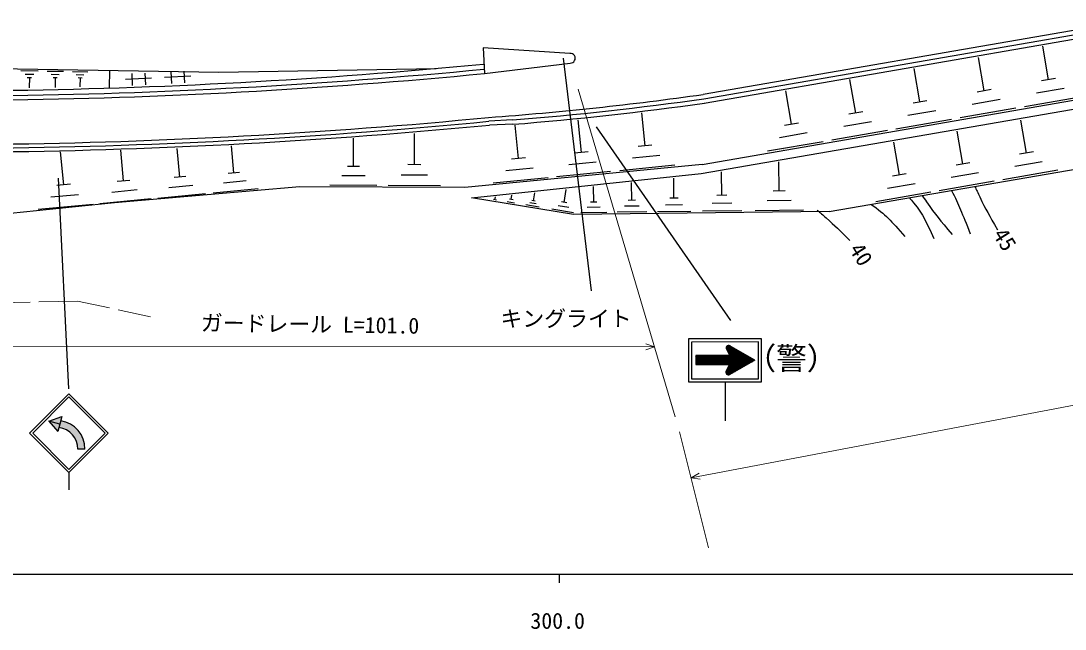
# Model space of a CAD drawing. Units: millimetres, scale not verified. Extents: x 40000 to 680000, y 20000 to 380000.
# Drawn here: x 306460 to 425874, y 198715 to 268203 of the extents above; entities that cross this region are included whole.
import ezdxf
from ezdxf.enums import TextEntityAlignment as Align

# ---------------------------------------------------------------- set-up
doc = ezdxf.new("R2010")
doc.units = ezdxf.units.MM
doc.header["$LTSCALE"] = 1000
for name, color, linetype, lineweight in [('M-BGD', 7, 'Continuous', 25), ('M-BMK-HTXT', 7, 'Continuous', 13), ('M-STR-HTXT', 7, 'Continuous', 13), ('M-STR-STRC', 7, 'Continuous', 25), ('M-TTL-BAND', 7, 'Continuous', 25)]:
    doc.layers.add(name, color=color, linetype=linetype, lineweight=lineweight)
doc.styles.add('ＭＳ ゴシック', font='')
doc.styles.get('ＭＳ ゴシック').set_extended_font_data('MS Gothic')

msp = doc.modelspace()

# ---------------------------------------------------------------- hatches: boundary and pattern name
at = {"layer": 'M-STR-STRC'}
h = msp.add_hatch(dxfattribs=at)
h.set_pattern_fill('USER', color=256, style=0, pattern_type=2)
h.set_pattern_definition([(45.1025, (390386, 229425), (-141.674, 141.168), []), (45.1025, (390386, 229566), (-141.674, 141.168), [])])
h.paths.add_polyline_path([(390386, 229425), (387652, 231018, 0.92777), (387145, 230683), (387145, 230683, 0.00119), (387145, 230682), (387145, 230682), (387535, 229981), (383638, 229974), (383640, 228927), (387494, 228934), (387107, 228231, 0.00016), (387107, 228231, 0.73411), (387528, 227790)])
msp.add_hatch(color=256, dxfattribs=at).paths.add_polyline_path([(309655, 222482), (311161, 223010), (311027, 222511, -0.37402), (313776, 219275), (312976, 219275, 0.38561), (310818, 221732), (310695, 221272)])

# ---------------------------------------------------------------- linework, layer by layer
at = {"layer": 'M-BGD'}
for p, q in [((492461, 278470), (384497, 259799)), ((384553, 259303), (485699, 276795)), ((384579, 258805), (485983, 276339)), ((384374, 251810), (476595, 267756)), ((384256, 250759), (477261, 266840)), ((359326, 265135), (359465, 262194)), ((369253, 264484), (359326, 265135)), ((423971, 261481), (423311, 265300)), ((416624, 260211), (415964, 264029)), ((291141, 262971), (329113, 262359)), ((329113, 262359), (353966, 262778)), ((359465, 262194), (369288, 263381)), ((409277, 258940), (408616, 262759)), ((306467, 262525), (308422, 262493)), ((306950, 262126), (307927, 262110)), ((307188, 261731), (307676, 261723)), ((307432, 261727), (307413, 260554)), ((309472, 262477), (311322, 262447)), ((309928, 262099), (310853, 262084)), ((310153, 261725), (310616, 261718)), ((310385, 261722), (310367, 260611)), ((312369, 262430), (314118, 262402)), ((312801, 262073), (313675, 262059)), ((313014, 261720), (313451, 261713)), ((313232, 261716), (313215, 260667)), ((316603, 260534), (316614, 262561)), ((318419, 261547), (321406, 261695)), ((319137, 262177), (319203, 260837)), ((320630, 262250), (320696, 260911)), ((322900, 261768), (325887, 261916)), ((323618, 262398), (323684, 261058)), ((325111, 262472), (325177, 261132)), ((424766, 261618), (423175, 261343)), ((401930, 257670), (401269, 261489)), ((417419, 260348), (415828, 260073)), ((425782, 260483), (422600, 259933)), ((394583, 256399), (393922, 260218)), ((418435, 259213), (415253, 258662)), ((427593, 259485), (421229, 258385)), ((411088, 257942), (407906, 257392)), ((410072, 259078), (408481, 258803)), ((420246, 258215), (413882, 257114)), ((362683, 256881), (359992, 256738)), ((370559, 253164), (370196, 256882)), ((377841, 253914), (377473, 257691)), ((398889, 246409), (464579, 257767)), ((402725, 257807), (401134, 257532)), ((412899, 256945), (406535, 255844)), ((421460, 253104), (420808, 256876)), ((362723, 256386), (360034, 256304)), ((363366, 252500), (362998, 256274)), ((395378, 256537), (393787, 256262)), ((405552, 255674), (399188, 254574)), ((403741, 256672), (400559, 256122)), ((414191, 251847), (413538, 255619)), ((344494, 251572), (344510, 254794)), ((351457, 251775), (351475, 255355)), ((398205, 254404), (391841, 253303)), ((396394, 255402), (393212, 254851)), ((406921, 250590), (406269, 254362)), ((311353, 249457), (310997, 253238)), ((318205, 249917), (317875, 253422)), ((324652, 250361), (324345, 253625)), ((330824, 250833), (330532, 253934)), ((371334, 253240), (369784, 253089)), ((378628, 253991), (377055, 253838)), ((393646, 253421), (393680, 253419)), ((422246, 253240), (420674, 252968)), ((364153, 252577), (362580, 252424)), ((372229, 252076), (369131, 251774)), ((379538, 252809), (376391, 252502)), ((393165, 248764), (393128, 252093)), ((414977, 251983), (413405, 251711)), ((423250, 252118), (420106, 251575)), ((331470, 250894), (330177, 250772)), ((345165, 251569), (343823, 251576)), ((352203, 251772), (350712, 251779)), ((384374, 251810), (357227, 249161)), ((365062, 251396), (361917, 251089)), ((373899, 250988), (367703, 250383)), ((381234, 251704), (374940, 251090)), ((386624, 248268), (386594, 250963)), ((415980, 250861), (412836, 250318)), ((425039, 251133), (418752, 250046)), ((318936, 249985), (317475, 249848)), ((325332, 250425), (323972, 250297)), ((332213, 249921), (329629, 249677)), ((345831, 250492), (343146, 250505)), ((352942, 250575), (349960, 250590)), ((358004, 247999), (384256, 250759)), ((366757, 250291), (360467, 249677)), ((376324, 247702), (376302, 249723)), ((381138, 247937), (381113, 250229)), ((408710, 249604), (405567, 249061)), ((407707, 250726), (406135, 250454)), ((417769, 249876), (411482, 248789)), ((312141, 249531), (310566, 249383)), ((319776, 248886), (316855, 248611)), ((338357, 249256), (317165, 247409)), ((327577, 248441), (322138, 247929)), ((326115, 249401), (323395, 249145)), ((333602, 249009), (328434, 248522)), ((357227, 249161), (338357, 249256)), ((347168, 249411), (341798, 249438)), ((354428, 249374), (348463, 249404)), ((365076, 247657), (365225, 248565)), ((368580, 247468), (368823, 248943)), ((371962, 247490), (371942, 249265)), ((393858, 248771), (392471, 248756)), ((410500, 248619), (404212, 247532)), ((317165, 247409), (297782, 245436)), ((314741, 247233), (308440, 246639)), ((313047, 248345), (309896, 248048)), ((321346, 247855), (315504, 247305)), ((369639, 246081), (358004, 247999)), ((360833, 247735), (360504, 247789)), ((360669, 247762), (360723, 248091)), ((362893, 247395), (362066, 247532)), ((362741, 247760), (362327, 247828)), ((362534, 247794), (362616, 248290)), ((365404, 247292), (364648, 247417)), ((365265, 247626), (364887, 247688)), ((368888, 247417), (368273, 247519)), ((372332, 247494), (371592, 247486)), ((376745, 247707), (375903, 247698)), ((381616, 247942), (380661, 247932)), ((387757, 247382), (385511, 247357)), ((387186, 248274), (386063, 248262)), ((394564, 247670), (391790, 247638)), ((365732, 246927), (364220, 247177)), ((369647, 246282), (367189, 246687)), ((369114, 246875), (367885, 247078)), ((398889, 246409), (369639, 246081)), ((373454, 246323), (370496, 246290)), ((372708, 246907), (371229, 246890)), ((378023, 246374), (374656, 246337)), ((377174, 247038), (375490, 247020)), ((383065, 246431), (379246, 246388)), ((382102, 247184), (380192, 247163)), ((388890, 246496), (384398, 246446)), ((395964, 246575), (390416, 246513))]:
    msp.add_line(p, q, dxfattribs=at)
for centre, radius, start, end in [((369305, 263934), 553, 268.28036, 95.39606), ((295476, 924452), 664254, 270.71574, 275.5189), ((295476, 924452), 664844, 270.71574, 275.5189), ((295476, 924452), 665342, 270.71574, 275.5189), ((333039, 624605), 368417, 274.18899, 278.02902), ((333039, 624605), 368916, 274.60898, 278.02902), ((333039, 624605), 369413, 274.60898, 278.02902), ((295476, 924452), 670388, 270.71574, 275.5189), ((295476, 924452), 670823, 270.71574, 275.5189), ((295476, 924452), 671259, 270.71574, 275.5189)]:
    msp.add_arc(centre, radius, start, end, dxfattribs=at)
for points in [[(393646, 253421), (393647, 253418), (393648, 253416), (393650, 253414)], [(412884, 248829), (413748, 247183), (414071, 246260), (415024, 243879)], [(403709, 247242), (405352, 246099), (405980, 245358), (407546, 243564)]]:
    msp.add_open_spline(points, degree=3, dxfattribs=at)
for points in [[(415557, 249291), (415714, 248937), (415890, 248560), (416116, 248089), (416838, 246585), (417136, 246078), (418156, 244336)], [(408062, 247995), (408208, 247815), (408362, 247623), (408540, 247411), (409714, 246011), (409965, 245258), (410854, 243344)], [(409515, 248246), (409676, 248026), (409845, 247793), (410024, 247534), (411081, 246010), (411512, 245516), (412951, 243795)], [(397538, 246567), (397857, 246306), (398186, 246025), (398533, 245713), (399625, 244729), (400023, 244373), (401239, 243096)]]:
    msp.add_open_spline(points, degree=3, knots=[0, 0, 0, 0, 1, 1, 1, 2, 2, 2, 2], dxfattribs=at)
at = {"layer": 'M-BMK-HTXT'}
for p, q in [((303519, 235981), (307506, 236072)), ((308503, 236095), (312916, 236196)), ((312916, 236196), (316611, 235402)), ((317586, 235193), (321281, 234399))]:
    msp.add_line(p, q, dxfattribs=at)
at = {"layer": 'M-STR-HTXT'}
for p, q in [((370184, 260400), (381287, 222974)), ((496340, 237479), (383106, 215989)), ((277471, 230999), (378913, 230977)), ((378913, 230977), (377916, 231326)), ((378913, 230977), (377916, 230628)), ((381788, 221261), (385100, 208016)), ((383106, 215989), (384021, 216518)), ((383106, 215989), (384151, 215832))]:
    msp.add_line(p, q, dxfattribs=at)
at = {"layer": 'M-STR-STRC'}
for p, q in [((368469, 263957), (371673, 237372)), ((372256, 256091), (387598, 233979)), ((310706, 250223), (311904, 226160)), ((387145, 230682), (387535, 229981)), ((390386, 229425), (387652, 231018)), ((387535, 229981), (383638, 229974)), ((383638, 229974), (383640, 228927)), ((390386, 229425), (387528, 227790)), ((383640, 228927), (387494, 228934)), ((387494, 228934), (387107, 228231)), ((386991, 226977), (386999, 222513)), ((307456, 221108), (311956, 225608)), ((307809, 221108), (311956, 225254)), ((316456, 221107), (311956, 225608)), ((316103, 221107), (311956, 225254)), ((309655, 222482), (311161, 223010)), ((310928, 222141), (309655, 222482)), ((309655, 222482), (310695, 221272)), ((310928, 222141), (310695, 221272)), ((311161, 223010), (310928, 222141)), ((307456, 221108), (311956, 216607)), ((307809, 221108), (311956, 216961)), ((311956, 216607), (316456, 221107)), ((311956, 216961), (316103, 221107)), ((313776, 219275), (312976, 219275)), ((311956, 216607), (311956, 214635))]:
    msp.add_line(p, q, dxfattribs=at)
for points in [[(391152, 231888), (382812, 231873), (382821, 226970), (391161, 226984)], [(390820, 231528), (383146, 231514), (383153, 227303), (390828, 227316)]]:
    msp.add_lwpolyline(points, close=True, dxfattribs=at)
for centre, radius, start, end in [((387411, 230831), 305, 37.66571, 209.35495), ((387387, 228077), 320, 151.08661, 296.25421), ((310542, 219312), 3235, 359.34324, 81.3695), ((310542, 219312), 2435, 359.12742, 83.47558)]:
    msp.add_arc(centre, radius, start, end, dxfattribs=at)
at = {"layer": 'M-TTL-BAND'}
for p, q in [((40000, 205000), (579000, 205000)), ((368000, 205000), (368000, 204000))]:
    msp.add_line(p, q, dxfattribs=at)

# ---------------------------------------------------------------- texts
at = {"layer": 'M-BGD', "style": 'ＭＳ ゴシック'}
for s, rotation, p in [('45', 302.229, (418982, 243232)), ('40', 302.455, (402546, 241527))]:
    msp.add_text(s, height=1833, rotation=rotation, dxfattribs=at).set_placement(p, align=Align.MIDDLE_CENTER)
at = {"layer": 'M-STR-HTXT', "style": 'ＭＳ ゴシック'}
msp.add_text('ガードレール L=101.0', height=1833, rotation=359.202, dxfattribs=at).set_placement((339507, 232083), align=Align.BOTTOM_CENTER)
at = {"layer": 'M-STR-STRC', "style": 'ＭＳ ゴシック'}
msp.add_text('キングライト', height=1833, rotation=0.103, dxfattribs=at).set_placement((368807, 234196), align=Align.MIDDLE_CENTER)
msp.add_text('（警）', height=2566, dxfattribs=at).set_placement((394577, 227599), align=Align.BOTTOM_CENTER)
at = {"layer": 'M-TTL-BAND', "style": 'ＭＳ ゴシック'}
msp.add_text('300.0', height=1833, dxfattribs=at).set_placement((367844, 198195), align=Align.BOTTOM_CENTER)

doc.saveas('drawing.dxf')
